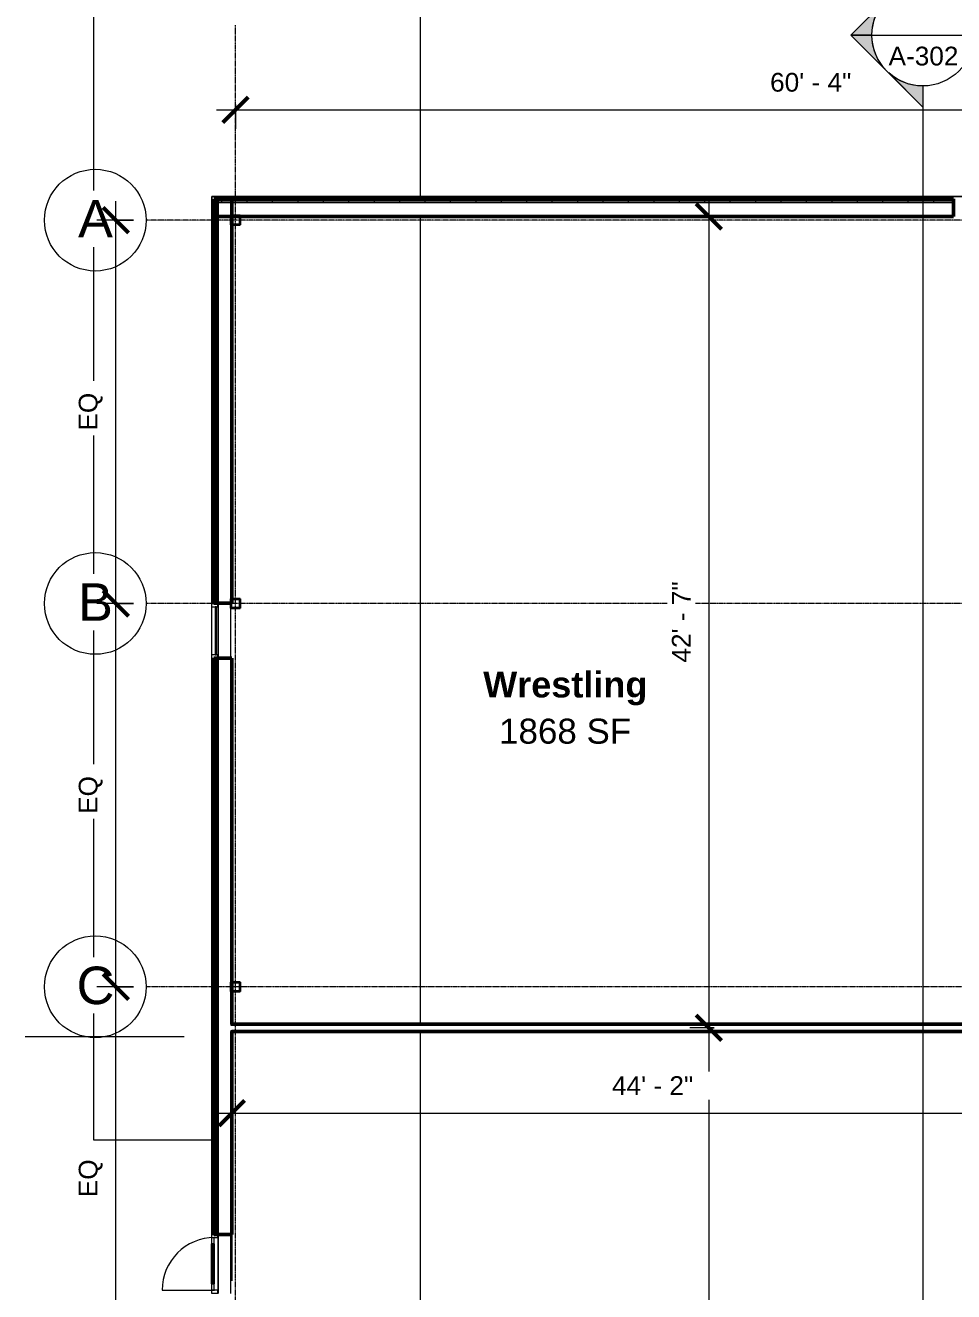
# Model space of a CAD drawing. Header units: inches. Extents: x 21806 to 26875, y -23174 to -20350.
# Drawn here: x 21940 to 22525, y -21577 to -20780 of the extents above; entities that cross this region are included whole.
import ezdxf

# ---------------------------------------------------------------- set-up
doc = ezdxf.new("R2010")
doc.units = ezdxf.units.IN
doc.header["$MEASUREMENT"] = 0
doc.linetypes.add('Grid Line 1_2_', pattern=[0.875, 0.5, -0.125, 0.125, -0.125])
for name, color, linetype, lineweight in [('A-ANNO-DIMS', 211, 'Continuous', 9), ('A-ANNO-DIMS-128', 211, 'Continuous', 9), ('A-DETL', 90, 'Continuous', 9), ('A-DOOR', 31, 'Continuous', 13), ('A-GLAZ-CURT', 52, 'Continuous', 9), ('A-GLAZ-CWMG', 51, 'Continuous', 9), ('A-WALL', 113, 'Continuous', 13), ('A-WALL-PATT', 111, 'Continuous', 50), ('C-BLDG-PADS', 91, 'Continuous', 9), ('C-TOPO', 7, 'Continuous', 9), ('Conc', 7, 'Continuous', 9), ('G-ANNO-SYMB', 111, 'Continuous', 9), ('I-WALL', 2, 'Continuous', 13), ('L-SITE-WALL', 31, 'Continuous', 13), ('M-AREA-IDEN', 171, 'Continuous', 9), ('S-BEAM', 12, 'Continuous', 9), ('S-COLS', 52, 'Continuous', 9), ('S-GRID', 1, 'Continuous', 9), ('S-GRID-IDEN', 1, 'Continuous', 9)]:
    doc.layers.add(name, color=color, linetype=linetype, lineweight=lineweight)
doc.styles.add('Arial', font='arial.ttf', dxfattribs={"height": 11.802395})
doc.styles.add('Arial_1', font='arial.ttf', dxfattribs={"height": 23.60479})
doc.styles.add('Arial_2', font='arial.ttf', dxfattribs={"height": 15.736527})
doc.styles.add('Arial_B_1', font='arialbd.ttf', dxfattribs={"height": 16.236099})
doc.dimstyles.new('Linear_-_3_32__Arial', dxfattribs={"dimscale": 12, "dimtxt": 12, "dimasz": 1.333333, "dimexe": 1, "dimexo": 0.666667, "dimgap": 0.666667, "dimtad": 1, "dimdec": 0, "dimzin": 1, "dimdsep": 46, "dimlunit": 4, "dimtxsty": 'Arial', "dimblk1": 'OBLIQUE', "dimblk2": 'OBLIQUE', "dimsah": 1, "dimcen": 0.09, "dimdle": 1, "dimazin": 0, "dimtfac": 1, "dimtdec": 4, "dimtix": 1, "dimtmove": 0, "dimatfit": 3, "dimfxl": 1, "dimtvp": 1, "dimtfill": 1, "dimfrac": 2, "dimtolj": 1, "dimtzin": 0, "dimarcsym": 2})
doc.dimstyles.new('Linear_-_3_32__Arial_2', dxfattribs={"dimscale": 12, "dimtxt": 12, "dimasz": 1.333333, "dimexe": 1, "dimexo": 0.666667, "dimgap": 0.666667, "dimtad": 1, "dimdec": 0, "dimzin": 1, "dimdsep": 46, "dimlunit": 4, "dimtxsty": 'Arial', "dimblk1": 'OBLIQUE', "dimblk2": 'OBLIQUE', "dimsah": 1, "dimcen": 0.09, "dimdle": 1, "dimazin": 0, "dimtfac": 1, "dimtdec": 4, "dimtix": 1, "dimtmove": 0, "dimatfit": 3, "dimfxl": 1, "dimtvp": 1, "dimtfill": 1, "dimfrac": 2, "dimtolj": 1, "dimtzin": 0, "dimarcsym": 2})
doc.dimstyles.new('Linear_-_3_32__Arial_3', dxfattribs={"dimscale": 12, "dimtxt": 12, "dimasz": 1.333333, "dimexe": 1, "dimexo": 0.666667, "dimgap": 0.666667, "dimtad": 1, "dimdec": 0, "dimzin": 1, "dimdsep": 46, "dimlunit": 4, "dimtxsty": 'Arial', "dimblk1": 'OBLIQUE', "dimblk2": 'OBLIQUE', "dimsah": 1, "dimcen": 0.09, "dimdle": 1, "dimazin": 0, "dimtfac": 1, "dimtdec": 4, "dimtix": 1, "dimtmove": 0, "dimatfit": 3, "dimfxl": 1, "dimtvp": 1, "dimtfill": 1, "dimfrac": 2, "dimtolj": 1, "dimtzin": 0, "dimarcsym": 2})
pattern_1 = [(45, (0, 0), (-12.671354, 12.671354), []), (45, (0, 19.2), (-12.671354, 12.671354), [])]
pattern_2 = [(0, (0, 0), (40.96, 10.24), [1.69, -29.03, 1.69, -29.03, -163.84]), (0, (0, 0), (40.96, 10.24), [-61.44, 1.69, -59.75, 1.69, -29.03, -71.68]), (0, (0, 0), (40.96, 10.24), [-153.6, 1.69, -18.79, 1.69, -49.51]), (120, (15.36, 5.12), (-29.3481, 30.3524005), [1.69, -29.03, 1.69, -29.03, -163.84]), (120, (15.36, 5.12), (-29.3481, 30.3524005), [-61.44, 1.69, -59.75, 1.69, -29.03, -71.68]), (120, (15.36, 5.12), (-29.3481, 30.3524005), [-153.6, 1.69, -18.79, 1.69, -49.51]), (240, (20.48, 25.6), (-11.6119, -40.5924005), [1.69, -29.03, 1.69, -29.03, -163.84]), (240, (20.48, 25.6), (-11.6119, -40.5924005), [-61.44, 1.69, -59.75, 1.69, -29.03, -71.68]), (240, (20.48, 25.6), (-11.6119, -40.5924005), [-153.6, 1.69, -18.79, 1.69, -49.51])]
pattern_3 = [(0, (0, 0), (0, 16), []), (90, (0, 0), (-16, 1e-15), [])]

# ---------------------------------------------------------------- blocks, each defined once
blk = doc.blocks.new('Girt_C - 8_D-948188-First Floor Plan')
at = {"layer": 'S-BEAM'}
for p, q in [((22061.64, -21143.68), (22061.64, -21178.18)), ((22069.64, -21178.18), (22069.64, -21146.34)), ((22061.64, -21540.93), (22061.64, -21578.18)), ((22069.64, -21578.18), (22069.64, -21540.93))]:
    blk.add_line(p, q, dxfattribs=at)
blk = doc.blocks.new('System Panel - Glazed-827491-First Floor Plan')
at = {"layer": 'A-GLAZ-CURT', "lineweight": 13}
for p, q in [((15.125, -0.25), (-15.125, -0.25)), ((-15.125, -0.25), (-15.125, -1.25)), ((-15.125, -1.25), (15.125, -1.25)), ((15.125, -1.25), (15.125, -0.25))]:
    blk.add_line(p, q, dxfattribs=at)
at = {"layer": 'A-GLAZ-CURT'}
for p, q in [((-15.125, -1.25), (-15.125, -0.25)), ((15.125, -0.25), (-15.125, -0.25)), ((-15.125, -1.25), (15.125, -1.25)), ((15.125, -0.25), (15.125, -1.25))]:
    blk.add_line(p, q, dxfattribs=at)
blk = doc.blocks.new('Rectangular Mullion - Rectangular Mullion 1-789722-First Floor Plan')
at = {"layer": 'A-GLAZ-CWMG'}
for p, q in [((22057.52, -22303.93), (22057.52, -22334.18)), ((22061.52, -22303.93), (22061.52, -22334.18))]:
    blk.add_line(p, q, dxfattribs=at)
blk = doc.blocks.new('Rectangular Mullion - Rectangular Mullion 1-827436-First Floor Plan')
at = {"layer": 'A-GLAZ-CWMG', "lineweight": 20}
for p, q in [((-2, 2), (0, 2)), ((-2, -2), (-2, 2)), ((0, 2), (0, -2)), ((0, -2), (-2, -2))]:
    blk.add_line(p, q, dxfattribs=at)
blk = doc.blocks.new('Rectangular Mullion - Rectangular Mullion 1-827439-First Floor Plan')
at = {"layer": 'A-GLAZ-CWMG', "lineweight": 20}
for p, q in [((0, 2), (-2, 2)), ((-2, 2), (-2, -2)), ((0, -2), (0, 2)), ((-2, -2), (0, -2))]:
    blk.add_line(p, q, dxfattribs=at)
blk = doc.blocks.new('Door_Single_Storefront - one-827493-First Floor Plan')
at = {"layer": 'A-DOOR'}
for p, q in [((-16.53125, 33.0625), (-16.53125, 0)), ((-12.53125, 2), (-16.53125, 2)), ((-16.53125, 0.25), (-12.53125, 0.25)), ((-12.53125, 0.25), (-12.53125, 2)), ((-12.53125, 2), (12.53125, 2)), ((12.53125, 1.5), (-12.53125, 1.5)), ((-12.53125, 1.5), (-12.53125, 0.75)), ((-12.53125, 0.75), (12.53125, 0.75)), ((12.53125, 0.25), (-12.53125, 0.25)), ((16.46875, 2), (12.53125, 2)), ((12.53125, 2), (12.53125, 0.25)), ((12.53125, 0.75), (12.53125, 1.5)), ((12.53125, 0.25), (16.46875, 0.25))]:
    blk.add_line(p, q, dxfattribs=at)
blk.add_arc((-16.53125, 0), 33.0625, 360, 90, dxfattribs=at)
blk = doc.blocks.new('Rectangular Mullion - Rectangular Mullion 1-791352-First Floor Plan')
at = {"layer": 'A-GLAZ-CWMG'}
for p, q in [((22057.52, -21540.87), (22059.02, -21540.87)), ((22057.52, -21540.87), (22057.52, -21540.93)), ((22061.52, -21542.93), (22061.52, -21575.93))]:
    blk.add_line(p, q, dxfattribs=at)
blk = doc.blocks.new('Rectangular Mullion - Rectangular Mullion 1-827494-First Floor Plan')
at = {"layer": 'A-GLAZ-CWMG', "lineweight": 20}
for p, q in [((-2, 2), (0, 2)), ((-2, -2), (-2, 2)), ((0, 2), (0, -2)), ((0, -2), (-2, -2))]:
    blk.add_line(p, q, dxfattribs=at)
blk = doc.blocks.new('Grid - Grid Head - Circle-14747-First Floor Plan')
at = {"layer": 'S-GRID-IDEN'}
blk.add_circle((0, 0), 0.25, dxfattribs=at)
blk = doc.blocks.new('DIMBLOCK1-First Floor Plan')
at = {"layer": 'A-ANNO-DIMS-128', "lineweight": 50}
for p, q in [((22072.64, -20833.16), (22080.64, -20825.16)), ((22796.39, -20833.16), (22804.39, -20825.16)), ((22072.64, -20833.16), (22064.64, -20841.16)), ((22796.39, -20833.16), (22788.39, -20841.16))]:
    blk.add_line(p, q, dxfattribs=at)
at = {"layer": 'A-ANNO-DIMS-128'}
for p, q in [((22060.64, -20833.16), (22796.39, -20833.16)), ((22072.64, -20829.84), (22072.64, -20845.16)), ((22072.64, -20833.16), (22072.64, -20829.84)), ((22796.39, -20829.84), (22796.39, -20845.16)), ((22796.39, -20833.16), (22796.39, -20829.84))]:
    blk.add_line(p, q, dxfattribs=at)
at = {"layer": 'A-ANNO-DIMS-128', "color": 0, "insert": (22409.04, -20809.85), "char_height": 11.802, "width": 61.1446, "attachment_point": 1, "line_spacing_factor": 0.938532, "style": 'Arial', "bg_fill": 3, "box_fill_scale": 1.25, "bg_fill_color": 0, "bg_fill_transparency": 0}
blk.add_mtext('60\' - 4"', dxfattribs=at)
blk = doc.blocks.new('_Oblique')
at = {"color": 0, "linetype": 'ByBlock', "lineweight": -2}
blk.add_line((-0.5, -0.5), (0.5, 0.5), dxfattribs=at)
blk = doc.blocks.new('Section - Section Head - Filled-1526-First Floor Plan')
at = {"layer": 'G-ANNO-SYMB'}
h = blk.add_hatch(color=256, dxfattribs=at)
edge = h.paths.add_edge_path(flags=0)
edge.add_line((-0.4268, 0.1768), (-0.25, 0.3536))
edge.add_line((-0.25, 0.3536), (-0.25, 0.25))
edge.add_arc((-0.25, 0), 0.25, 90, 135)
h = blk.add_hatch(color=256, dxfattribs=at)
edge = h.paths.add_edge_path(flags=0)
edge.add_arc((-0.25, 0), 0.25, 45, 90)
edge.add_line((-0.25, 0.25), (-0.25, 0.3536))
edge.add_line((-0.25, 0.3536), (-0.0732, 0.1768))
h = blk.add_hatch(color=256, dxfattribs=at)
edge = h.paths.add_edge_path(flags=0)
edge.add_arc((-0.25, 0), 0.2503, 137.9216, 180)
edge.add_line((-0.5003, 0), (-0.6036, 0))
edge.add_line((-0.6036, 0), (-0.4358, 0.1678))
h = blk.add_hatch(color=256, dxfattribs=at)
edge = h.paths.add_edge_path(flags=0)
edge.add_line((-0.0642, 0.1678), (0.1036, 0))
edge.add_line((0.1036, 0), (0.0003, 0))
edge.add_arc((-0.25, 0), 0.2503, 0, 42.0784)
for p, q in [((-0.25, 0.3536), (-0.6036, 0)), ((-0.25, 0.3536), (-0.4268, 0.1768)), ((-0.25, 0.3536), (0.1036, 0)), ((-0.25, 0.25), (-0.25, 0.3536)), ((-0.0732, 0.1768), (-0.25, 0.3536)), ((-0.25, 0.3536), (-0.25, 0.25)), ((-0.4358, 0.1678), (-0.6036, 0)), ((0.1036, 0), (-0.0642, 0.1678)), ((-0.6036, 0), (-0.5003, 0)), ((0.0003, 0), (0.1036, 0)), ((-0.5, 0), (-0.6036, 0)), ((0, 0), (0.1036, 0))]:
    blk.add_line(p, q, dxfattribs=at)
for radius, start, end in [(0.25, 360, 180), (0.25, 90, 135), (0.25, 45, 90), (0.2503, 137.9216, 180), (0.2503, 0, 42.0784), (0.25, 180, 360)]:
    blk.add_arc((-0.25, 0), radius, start, end, dxfattribs=at)
blk = doc.blocks.new('DIMBLOCK20-First Floor Plan')
at = {"layer": 'A-ANNO-DIMS-128'}
for p, q in [((22370.56, -20888.18), (22370.56, -21410.87)), ((22373.87, -20900.18), (22358.56, -20900.18)), ((22370.56, -20900.18), (22373.87, -20900.18)), ((22373.87, -21410.87), (22358.56, -21410.87)), ((22370.56, -21410.87), (22373.87, -21410.87))]:
    blk.add_line(p, q, dxfattribs=at)
at = {"layer": 'A-ANNO-DIMS-128', "lineweight": 50}
for p, q in [((22370.56, -20900.18), (22362.56, -20892.18)), ((22370.56, -20900.18), (22378.56, -20908.18)), ((22370.56, -21410.87), (22362.56, -21402.87)), ((22370.56, -21410.87), (22378.56, -21418.87))]:
    blk.add_line(p, q, dxfattribs=at)
at = {"layer": 'A-ANNO-DIMS-128', "color": 0, "insert": (22347.25, -21181), "char_height": 11.802, "width": 61.1446, "attachment_point": 1, "rotation": 90, "line_spacing_factor": 0.938532, "style": 'Arial', "bg_fill": 3, "box_fill_scale": 1.25, "bg_fill_color": 0, "bg_fill_transparency": 0}
blk.add_mtext('42\' - 7"', dxfattribs=at)
blk = doc.blocks.new('DIMBLOCK21-First Floor Plan')
at = {"layer": 'A-ANNO-DIMS-128', "lineweight": 50}
for p, q in [((22370.56, -21410.87), (22362.56, -21402.87)), ((22370.56, -21410.87), (22378.56, -21418.87)), ((22370.56, -22786.68), (22362.56, -22778.68)), ((22370.56, -22786.68), (22378.56, -22794.68))]:
    blk.add_line(p, q, dxfattribs=at)
at = {"layer": 'A-ANNO-DIMS-128'}
for p, q in [((22373.87, -21410.87), (22358.56, -21410.87)), ((22370.56, -21410.87), (22370.56, -22798.68)), ((22370.56, -21410.87), (22373.87, -21410.87)), ((22450.77, -22786.68), (22358.56, -22786.68)), ((22370.56, -22786.68), (22450.77, -22786.68))]:
    blk.add_line(p, q, dxfattribs=at)
at = {"layer": 'A-ANNO-DIMS-128', "color": 0, "insert": (22347.25, -22128.77), "char_height": 11.802, "width": 72, "attachment_point": 1, "rotation": 90, "line_spacing_factor": 0.938532, "style": 'Arial', "bg_fill": 3, "box_fill_scale": 1.25, "bg_fill_color": 0, "bg_fill_transparency": 0}
blk.add_mtext('114\' - 8"', dxfattribs=at)
blk = doc.blocks.new('DIMBLOCK22-First Floor Plan')
at = {"layer": 'A-ANNO-DIMS-128'}
for p, q in [((22599.77, -21418.87), (22599.77, -21476.65)), ((22599.77, -21464.65), (22599.77, -21418.87)), ((22070.27, -21570.18), (22070.27, -21452.65)), ((22058.27, -21464.65), (22599.77, -21464.65)), ((22070.27, -21464.65), (22070.27, -21570.18))]:
    blk.add_line(p, q, dxfattribs=at)
at = {"layer": 'A-ANNO-DIMS-128', "lineweight": 50}
for p, q in [((22070.27, -21464.65), (22078.27, -21456.65)), ((22599.77, -21464.65), (22607.77, -21456.65)), ((22070.27, -21464.65), (22062.27, -21472.65)), ((22599.77, -21464.65), (22591.77, -21472.65))]:
    blk.add_line(p, q, dxfattribs=at)
at = {"layer": 'A-ANNO-DIMS-128', "color": 0, "insert": (22309.54, -21441.34), "char_height": 11.802, "width": 61.1446, "attachment_point": 1, "line_spacing_factor": 0.938532, "style": 'Arial', "bg_fill": 3, "box_fill_scale": 1.25, "bg_fill_color": 0, "bg_fill_transparency": 0}
blk.add_mtext('44\' - 2"', dxfattribs=at)
blk = doc.blocks.new('DIMBLOCK24-First Floor Plan')
at = {"layer": 'A-ANNO-DIMS-128'}
for p, q in [((22555.51, -20888.18), (22555.51, -21119.05)), ((22532.54, -20900.18), (22567.51, -20900.18)), ((22555.51, -20900.18), (22532.54, -20900.18)), ((22591.77, -21119.05), (22543.51, -21119.05)), ((22555.51, -21119.05), (22591.77, -21119.05))]:
    blk.add_line(p, q, dxfattribs=at)
at = {"layer": 'A-ANNO-DIMS-128', "lineweight": 50}
for p, q in [((22555.51, -20900.18), (22547.51, -20892.18)), ((22555.51, -20900.18), (22563.51, -20908.18)), ((22555.51, -21119.05), (22547.51, -21111.05)), ((22555.51, -21119.05), (22563.51, -21127.05))]:
    blk.add_line(p, q, dxfattribs=at)
at = {"layer": 'A-ANNO-DIMS-128', "color": 0, "insert": (22532.2, -21035.09), "char_height": 11.802, "width": 61.1446, "attachment_point": 1, "rotation": 90, "line_spacing_factor": 0.938532, "style": 'Arial', "bg_fill": 3, "box_fill_scale": 1.25, "bg_fill_color": 0, "bg_fill_transparency": 0}
blk.add_mtext('18\' - 3"', dxfattribs=at)
blk = doc.blocks.new('DIMBLOCK34-First Floor Plan')
at = {"layer": 'A-ANNO-DIMS-128', "lineweight": 50}
for p, q in [((21997.3, -21385.05), (21989.3, -21377.05)), ((21997.3, -21385.05), (22005.3, -21393.05)), ((21997.3, -21626.3), (21989.3, -21618.3)), ((21997.3, -21626.3), (22005.3, -21634.3))]:
    blk.add_line(p, q, dxfattribs=at)
at = {"layer": 'A-ANNO-DIMS-128'}
for p, q in [((22008.39, -21385.05), (21985.3, -21385.05)), ((21997.3, -21626.3), (21997.3, -21385.05)), ((21997.3, -21385.05), (22008.39, -21385.05)), ((22008.39, -21626.3), (21985.3, -21626.3)), ((21997.3, -21626.3), (22008.39, -21626.3))]:
    blk.add_line(p, q, dxfattribs=at)
at = {"layer": 'A-ANNO-DIMS-128', "color": 0, "insert": (21973.99, -21517.49), "char_height": 11.802, "width": 28.3569, "attachment_point": 1, "rotation": 90, "line_spacing_factor": 0.938532, "style": 'Arial', "bg_fill": 3, "box_fill_scale": 1.25, "bg_fill_color": 0, "bg_fill_transparency": 0}
blk.add_mtext('EQ', dxfattribs=at)
blk = doc.blocks.new('DIMBLOCK35-First Floor Plan')
at = {"layer": 'A-ANNO-DIMS-128', "lineweight": 50}
for p, q in [((21997.3, -21143.8), (21989.3, -21135.8)), ((21997.3, -21143.8), (22005.3, -21151.8)), ((21997.3, -21385.05), (21989.3, -21377.05)), ((21997.3, -21385.05), (22005.3, -21393.05))]:
    blk.add_line(p, q, dxfattribs=at)
at = {"layer": 'A-ANNO-DIMS-128'}
for p, q in [((22008.39, -21143.8), (21985.3, -21143.8)), ((21997.3, -21385.05), (21997.3, -21143.8)), ((21997.3, -21143.8), (22008.39, -21143.8)), ((22008.39, -21385.05), (21985.3, -21385.05)), ((21997.3, -21385.05), (22008.39, -21385.05))]:
    blk.add_line(p, q, dxfattribs=at)
at = {"layer": 'A-ANNO-DIMS-128', "color": 0, "insert": (21973.99, -21276.24), "char_height": 11.802, "width": 28.3569, "attachment_point": 1, "rotation": 90, "line_spacing_factor": 0.938532, "style": 'Arial', "bg_fill": 3, "box_fill_scale": 1.25, "bg_fill_color": 0, "bg_fill_transparency": 0}
blk.add_mtext('EQ', dxfattribs=at)
blk = doc.blocks.new('DIMBLOCK36-First Floor Plan')
at = {"layer": 'A-ANNO-DIMS-128', "lineweight": 50}
for p, q in [((21997.3, -20902.55), (21989.3, -20894.55)), ((21997.3, -20902.55), (22005.3, -20910.55)), ((21997.3, -21143.8), (21989.3, -21135.8)), ((21997.3, -21143.8), (22005.3, -21151.8))]:
    blk.add_line(p, q, dxfattribs=at)
at = {"layer": 'A-ANNO-DIMS-128'}
for p, q in [((21997.3, -21143.8), (21997.3, -20890.55)), ((22008.39, -20902.55), (21985.3, -20902.55)), ((21997.3, -20902.55), (22008.39, -20902.55)), ((22008.39, -21143.8), (21985.3, -21143.8)), ((21997.3, -21143.8), (22008.39, -21143.8))]:
    blk.add_line(p, q, dxfattribs=at)
at = {"layer": 'A-ANNO-DIMS-128', "color": 0, "insert": (21973.99, -21034.99), "char_height": 11.802, "width": 28.3569, "attachment_point": 1, "rotation": 90, "line_spacing_factor": 0.938532, "style": 'Arial', "bg_fill": 3, "box_fill_scale": 1.25, "bg_fill_color": 0, "bg_fill_transparency": 0}
blk.add_mtext('EQ', dxfattribs=at)

msp = doc.modelspace()

# ---------------------------------------------------------------- hatches: boundary and pattern name
at = {"layer": 'A-WALL-PATT', "lineweight": 9}
h = msp.add_hatch(dxfattribs=at)
h.set_pattern_fill('FP_12', color=256, style=0, pattern_type=2)
h.set_pattern_definition(pattern_3)
h.paths.add_polyline_path([(22060.14, -21143.68), (22060.89, -21143.68), (22060.89, -20889.43), (22060.14, -20889.43), (22060.14, -21097.27)], flags=0)
h = msp.add_hatch(dxfattribs=at)
h.set_pattern_fill('FP_10', color=256, style=0, pattern_type=2)
h.set_pattern_definition(pattern_2)
h.paths.add_polyline_path([(22069.64, -21143.68), (22070.27, -21143.68), (22070.27, -20889.43), (22069.64, -20889.43), (22069.64, -21097.27)], flags=0)
h = msp.add_hatch(dxfattribs=at)
h.set_pattern_fill('FP_12', color=256, style=0, pattern_type=2)
h.set_pattern_definition(pattern_3)
h.paths.add_polyline_path([(22060.14, -20891.55), (22524.54, -20891.55), (22524.54, -20890.55), (22060.14, -20890.55)], flags=0)
h = msp.add_hatch(dxfattribs=at)
h.set_pattern_fill('FP_12', color=256, style=0, pattern_type=2)
h.set_pattern_definition(pattern_3)
h.paths.add_polyline_path([(22060.14, -21540.93), (22060.89, -21540.93), (22060.89, -21178.18), (22060.14, -21178.18), (22060.14, -21484.61)], flags=0)
h = msp.add_hatch(dxfattribs=at)
h.set_pattern_fill('FP_10', color=256, style=0, pattern_type=2)
h.set_pattern_definition(pattern_2)
h.paths.add_polyline_path([(22069.64, -21540.93), (22070.27, -21540.93), (22070.27, -21413.24), (22069.64, -21413.24), (22069.64, -21484.61)], flags=0)
h.paths.add_polyline_path([(22069.64, -21408.49), (22070.27, -21408.49), (22070.27, -21178.18), (22069.64, -21178.18), (22069.64, -21407.14)], flags=0)
h = msp.add_hatch(dxfattribs=at)
h.set_pattern_fill('FP_10', color=256, style=0, pattern_type=2)
h.set_pattern_definition(pattern_2)
h.paths.add_polyline_path([(22598.02, -21409.12), (22598.02, -21408.49), (22069.64, -21408.49), (22069.64, -21409.12), (22493.31, -21409.12)], flags=0)
h.paths.add_polyline_path([(22769.77, -21409.12), (22783.52, -21409.12), (22783.52, -21408.49), (22601.52, -21408.49), (22601.52, -21409.12)], flags=0)
h = msp.add_hatch(dxfattribs=at)
h.set_pattern_fill('FP_10', color=256, style=0, pattern_type=2)
h.set_pattern_definition(pattern_2)
h.paths.add_polyline_path([(22783.52, -21413.24), (22783.52, -21412.62), (22069.64, -21412.62), (22069.64, -21413.24), (22782.52, -21413.24)], flags=0)
at = {"layer": 'S-COLS'}
h = msp.add_hatch(dxfattribs=at)
h.set_pattern_fill('FP_1', color=256, style=0, pattern_type=2)
h.set_pattern_definition(pattern_1)
h.paths.add_polyline_path([(22070.11, -21146.8), (22075.17, -21146.8), (22075.5, -21146.67), (22075.64, -21146.34), (22075.64, -21141.27), (22075.5, -21140.94), (22075.17, -21140.8), (22070.11, -21140.8), (22069.78, -21140.94), (22069.64, -21141.27), (22069.64, -21146.34), (22069.78, -21146.67)], flags=0)
h.paths.add_polyline_path([(22070.11, -21146.57), (22069.94, -21146.5), (22069.87, -21146.34), (22069.87, -21141.27), (22069.94, -21141.1), (22070.11, -21141.04), (22075.17, -21141.04), (22075.34, -21141.1), (22075.41, -21141.27), (22075.41, -21146.34), (22075.34, -21146.5), (22075.17, -21146.57)], flags=0)
h = msp.add_hatch(dxfattribs=at)
h.set_pattern_fill('FP_1', color=256, style=0, pattern_type=2)
h.set_pattern_definition(pattern_1)
h.paths.add_polyline_path([(22075.17, -21388.05), (22075.5, -21387.92), (22075.64, -21387.59), (22075.64, -21382.52), (22075.5, -21382.19), (22075.17, -21382.05), (22070.11, -21382.05), (22069.78, -21382.19), (22069.64, -21382.52), (22069.64, -21387.59), (22069.78, -21387.92), (22070.11, -21388.05)], flags=0)
h.paths.add_polyline_path([(22075.17, -21387.82), (22070.11, -21387.82), (22069.94, -21387.75), (22069.87, -21387.59), (22069.87, -21382.52), (22069.94, -21382.35), (22070.11, -21382.29), (22075.17, -21382.29), (22075.34, -21382.35), (22075.41, -21382.52), (22075.41, -21387.59), (22075.34, -21387.75)], flags=0)

# ---------------------------------------------------------------- linework, layer by layer
at = {"layer": 'A-DETL'}
for p, q in [((22189.02, -20889.05), (22189.02, -20555)), ((22189.02, -21408.49), (22189.02, -20900.18)), ((22189.02, -22787.3), (22189.02, -21413.24)), ((21940.38, -21416.32), (22040.24, -21416.32))]:
    msp.add_line(p, q, dxfattribs=at)
at = {"layer": 'A-WALL'}
for p, q in [((22059.27, -20889.43), (22059.27, -21143.68)), ((22060.14, -20889.43), (22060.14, -21143.68)), ((22060.89, -20889.43), (22060.89, -21143.68)), ((22061.64, -20889.43), (22061.64, -21143.68)), ((22069.64, -20889.43), (22069.64, -21143.68)), ((22524.54, -20890.55), (22060.14, -20890.55)), ((22524.54, -20891.55), (22060.14, -20891.55)), ((22524.54, -20899.55), (22060.14, -20899.55)), ((22059.27, -21178.18), (22059.27, -21540.93)), ((22060.14, -21178.18), (22060.14, -21540.93)), ((22060.89, -21178.18), (22060.89, -21540.93)), ((22061.64, -21178.18), (22061.64, -21540.93)), ((22069.64, -21178.18), (22069.64, -21409.12)), ((22069.64, -21408.49), (22070.27, -21408.49)), ((22069.64, -21409.12), (22598.02, -21409.12)), ((22069.64, -21412.62), (22783.52, -21412.62)), ((22069.64, -21412.62), (22069.64, -21540.93)), ((22069.64, -21413.24), (22070.27, -21413.24))]:
    msp.add_line(p, q, dxfattribs=at)
at = {"layer": 'C-BLDG-PADS'}
for p, q in [((22811.39, -20887.55), (22057.64, -20887.55)), ((22057.64, -20887.55), (22057.64, -21143.93)), ((22057.64, -21178.18), (22057.64, -21540.87))]:
    msp.add_line(p, q, dxfattribs=at)
at = {"layer": 'C-TOPO'}
for p, q in [((22057.64, -21143.93), (22057.64, -20887.55)), ((22057.64, -20887.55), (22811.39, -20887.55)), ((22057.64, -21540.87), (22057.64, -21178.18))]:
    msp.add_line(p, q, dxfattribs=at)
at = {"layer": 'Conc'}
for p, q in [((21983.24, -20555), (21983.24, -21481.43)), ((21983.24, -21481.43), (22059.02, -21481.43))]:
    msp.add_line(p, q, dxfattribs=at)
at = {"layer": 'G-ANNO-SYMB'}
msp.add_line((22473.17, -20786.08), (22537.17, -20786.08), dxfattribs=at)
at = {"layer": 'I-WALL', "lineweight": 50}
for p, q in [((22597.4, -21408.49), (22070.27, -21408.49)), ((22070.27, -21413.24), (22781.02, -21413.24))]:
    msp.add_line(p, q, dxfattribs=at)
at = {"layer": 'L-SITE-WALL', "lineweight": 50}
for p, q in [((22070.27, -20889.43), (22059.02, -20889.43)), ((22059.02, -20889.43), (22059.02, -21143.68)), ((22524.54, -20889.05), (22060.14, -20889.05)), ((22060.14, -20889.05), (22060.14, -20900.18)), ((22070.27, -21143.68), (22070.27, -20889.43)), ((22524.54, -20900.18), (22524.54, -20889.05)), ((22060.14, -20900.18), (22524.54, -20900.18)), ((22059.02, -21143.68), (22070.27, -21143.68)), ((22070.27, -21178.18), (22059.02, -21178.18)), ((22059.02, -21178.18), (22059.02, -21540.93)), ((22070.27, -21408.49), (22070.27, -21178.18)), ((22070.27, -21540.93), (22070.27, -21413.24)), ((22059.02, -21540.93), (22070.27, -21540.93))]:
    msp.add_line(p, q, dxfattribs=at)
at = {"layer": 'S-COLS', "lineweight": 30}
for p, q in [((22069.64, -20900.02), (22069.64, -20905.09)), ((22069.87, -20905.09), (22069.87, -20900.02)), ((22075.17, -20899.55), (22070.11, -20899.55)), ((22070.11, -20899.79), (22075.17, -20899.79)), ((22075.17, -20905.32), (22070.11, -20905.32)), ((22075.41, -20900.02), (22075.41, -20905.09)), ((22075.64, -20905.09), (22075.64, -20900.02)), ((22070.11, -20905.55), (22075.17, -20905.55)), ((22069.64, -21141.27), (22069.64, -21146.34)), ((22069.87, -21146.34), (22069.87, -21141.27)), ((22075.17, -21140.8), (22070.11, -21140.8)), ((22070.11, -21141.04), (22075.17, -21141.04)), ((22075.41, -21141.27), (22075.41, -21146.34)), ((22075.64, -21146.34), (22075.64, -21141.27)), ((22075.17, -21146.57), (22070.11, -21146.57)), ((22070.11, -21146.8), (22075.17, -21146.8)), ((22069.64, -21382.52), (22069.64, -21387.59)), ((22069.87, -21387.59), (22069.87, -21382.52)), ((22075.17, -21382.05), (22070.11, -21382.05)), ((22070.11, -21382.29), (22075.17, -21382.29)), ((22075.41, -21382.52), (22075.41, -21387.59)), ((22075.64, -21387.59), (22075.64, -21382.52)), ((22075.17, -21387.82), (22070.11, -21387.82)), ((22070.11, -21388.05), (22075.17, -21388.05))]:
    msp.add_line(p, q, dxfattribs=at)
for centre, radius, start, end in [((22070.11, -20900.02), 0.466, 90, 180), ((22070.11, -20905.09), 0.466, 180, 270), ((22070.11, -20900.02), 0.233, 90, 180), ((22070.11, -20905.09), 0.233, 180, 270), ((22075.17, -20900.02), 0.466, 0, 90), ((22075.17, -20900.02), 0.233, 0, 90), ((22075.17, -20905.09), 0.466, 270, 0), ((22075.17, -20905.09), 0.233, 270, 0), ((22070.11, -21141.27), 0.466, 90, 180), ((22070.11, -21141.27), 0.233, 90, 180), ((22075.17, -21141.27), 0.466, 0, 90), ((22075.17, -21141.27), 0.233, 0, 90), ((22070.11, -21146.34), 0.466, 180, 270), ((22070.11, -21146.34), 0.233, 180, 270), ((22075.17, -21146.34), 0.466, 270, 0), ((22075.17, -21146.34), 0.233, 270, 0), ((22070.11, -21382.52), 0.466, 90, 180), ((22070.11, -21382.52), 0.233, 90, 180), ((22075.17, -21382.52), 0.466, 0, 90), ((22075.17, -21382.52), 0.233, 0, 90), ((22070.11, -21387.59), 0.466, 180, 270), ((22070.11, -21387.59), 0.233, 180, 270), ((22075.17, -21387.59), 0.466, 270, 0), ((22075.17, -21387.59), 0.233, 270, 0)]:
    msp.add_arc(centre, radius, start, end, dxfattribs=at)
at = {"layer": 'S-GRID', "linetype": 'Grid Line 1_2_'}
for p, q in [((26875.46, -20902.55), (22016.39, -20902.55)), ((26875.46, -21143.8), (22016.39, -21143.8)), ((26492.82, -21385.05), (22016.39, -21385.05))]:
    msp.add_line(p, q, dxfattribs=at)

# ---------------------------------------------------------------- block references
at = {"layer": 'A-DOOR', "rotation": 89.99999999996216}
msp.add_blockref('Door_Single_Storefront - one-827493-First Floor Plan', (22059.52, -21559.4), dxfattribs=at)
at = {"layer": 'A-GLAZ-CURT', "rotation": 89.99999999996432}
msp.add_blockref('System Panel - Glazed-827491-First Floor Plan', (22059.52, -21161.05), dxfattribs=at)
at = {"layer": 'A-GLAZ-CWMG', "extrusion": (0, 0, -1)}
for name, p, rotation in [('Rectangular Mullion - Rectangular Mullion 1-827436-First Floor Plan', (-22059.52, -21143.93), 90.00000000003568), ('Rectangular Mullion - Rectangular Mullion 1-827494-First Floor Plan', (-22059.52, -21540.93), 90.00000000003787)]:
    msp.add_blockref(name, p, dxfattribs=dict(at, rotation=rotation))
at = {"layer": 'A-GLAZ-CWMG'}
for name, p in [('Rectangular Mullion - Rectangular Mullion 1-789722-First Floor Plan', (0, 1158)), ('Rectangular Mullion - Rectangular Mullion 1-791352-First Floor Plan', (0, 0))]:
    msp.add_blockref(name, p, dxfattribs=at)
for p, rotation in [((22059.52, -21178.18), 269.9999999999644), ((22059.52, -21577.93), 269.9999999999621)]:
    msp.add_blockref('Rectangular Mullion - Rectangular Mullion 1-827439-First Floor Plan', p, dxfattribs=dict(at, rotation=rotation))
at = {"layer": 'S-BEAM'}
msp.add_blockref('Girt_C - 8_D-948188-First Floor Plan', (0, 0), dxfattribs=at)
at = {"layer": 'S-GRID-IDEN', "xscale": 127.9999999999999, "yscale": 127.9999999999999, "zscale": 127.9999999999999, "rotation": 89.9999999999998}
for p in [(21984.39, -20902.55), (21984.39, -21143.8), (21984.39, -21385.05)]:
    msp.add_blockref('Grid - Grid Head - Circle-14747-First Floor Plan', p, dxfattribs=at)

# ---------------------------------------------------------------- texts
at = {"layer": 'M-AREA-IDEN', "attachment_point": 2, "line_spacing_factor": 0.938532}
for s, insert, char_height, width, style in [('Wrestling', (22280.17, -21186.71), 16.236, 119.808, 'Arial_B_1'), ('1868 SF', (22280.06, -21216.29), 15.737, 99.072, 'Arial_2')]:
    msp.add_mtext(s, dxfattribs=dict(at, insert=insert, char_height=char_height, width=width, style=style))

# ---------------------------------------------------------------- next in the draw order: texts
at = {"layer": 'S-GRID-IDEN', "char_height": 23.6, "attachment_point": 2, "line_spacing_factor": 0.938532, "style": 'Arial_1', "bg_fill": 3, "box_fill_scale": 1.25, "bg_fill_color": 0, "bg_fill_transparency": 0}
for s, insert, width in [('A', (21984.52, -20889.85), 26.208), ('B', (21984.52, -21131.1), 26.208), ('C', (21984.52, -21372.35), 28.224)]:
    msp.add_mtext(s, dxfattribs=dict(at, insert=insert, width=width))

# ---------------------------------------------------------------- next in the draw order: dimensions: what is measured, and where the dimension line sits
at = {"layer": 'A-ANNO-DIMS'}
dim = msp.add_linear_dim(base=(22796.39, -20833.16), p1=(22072.64, -20821.84), p2=(22796.39, -20821.84), dimstyle='Linear_-_3_32__Arial', override={"dimpost": '<>', "dimfxl": 723.75}, dxfattribs=at)
dim.commit()
dim.dimension.update_dxf_attribs({"geometry": 'DIMBLOCK1-First Floor Plan', "text_midpoint": (22434.52, -20819.13)})
for base, p1, p2, override, picture, middle in [((22370.56, -21410.87), (22381.87, -20900.18), (22381.87, -21410.87), {"dimpost": '<>', "dimfxl": 510.6875}, 'DIMBLOCK20-First Floor Plan', (22356.63, -21155.52)), ((22555.51, -21119.05), (22524.54, -20900.18), (22599.77, -21119.05), {"dimpost": '<>', "dimfxl": 231.445407}, 'DIMBLOCK24-First Floor Plan', (22541.48, -21009.62))]:
    dim = msp.add_linear_dim(base=base, p1=p1, p2=p2, angle=90, dimstyle='Linear_-_3_32__Arial_3', override=override, dxfattribs=at)
    dim.commit()
    dim.dimension.update_dxf_attribs({"geometry": picture, "text_midpoint": middle})

# ---------------------------------------------------------------- next in the draw order: linework, layer by layer
at = {"layer": 'G-ANNO-SYMB'}
msp.add_line((22505.17, -20818.08), (22505.17, -23161.87), dxfattribs=at)
at = {"layer": 'S-GRID', "linetype": 'Grid Line 1_2_'}
msp.add_line((22072.64, -23162.87), (22072.64, -20779.92), dxfattribs=at)

# ---------------------------------------------------------------- next in the draw order: block references
at = {"layer": 'G-ANNO-SYMB', "extrusion": (0, 0, -1), "xscale": 127.9999999999999, "yscale": 127.9999999999999, "zscale": 127.9999999999999, "rotation": 270.0000000000003}
msp.add_blockref('Section - Section Head - Filled-1526-First Floor Plan', (-22505.17, -20818.08), dxfattribs=at)

# ---------------------------------------------------------------- next in the draw order: texts
at = {"layer": 'G-ANNO-SYMB', "insert": (22505.58, -20793.37), "char_height": 11.802, "width": 52.416, "attachment_point": 2, "line_spacing_factor": 0.938532, "style": 'Arial'}
msp.add_mtext('A-302', dxfattribs=at)

# ---------------------------------------------------------------- next in the draw order: dimensions: what is measured, and where the dimension line sits
at = {"layer": 'A-ANNO-DIMS'}
dim = msp.add_linear_dim(base=(21997.3, -21385.05), p1=(22016.39, -21626.3), p2=(22016.39, -21385.05), angle=90, text='EQ', dimstyle='Linear_-_3_32__Arial', override={"dimpost": '<>', "dimfxl": 241.25}, dxfattribs=at)
dim.commit()
dim.dimension.update_dxf_attribs({"geometry": 'DIMBLOCK34-First Floor Plan', "text_midpoint": (21982.83, -21505.68)})
dim = msp.add_linear_dim(base=(22370.56, -22786.68), p1=(22381.87, -21410.87), p2=(22458.77, -22786.68), angle=90, dimstyle='Linear_-_3_32__Arial_2', override={"dimpost": '<>', "dimfxl": 1377.959485}, dxfattribs=at)
dim.commit()
dim.dimension.update_dxf_attribs({"geometry": 'DIMBLOCK21-First Floor Plan', "text_midpoint": (22356.53, -22098.77)})

# ---------------------------------------------------------------- next in the draw order: dimensions: what is measured, and where the dimension line sits
dim = msp.add_linear_dim(base=(21997.3, -21143.8), p1=(22016.39, -21385.05), p2=(22016.39, -21143.8), angle=90, text='EQ', dimstyle='Linear_-_3_32__Arial', override={"dimpost": '<>', "dimfxl": 241.25}, dxfattribs=at)
dim.commit()
dim.dimension.update_dxf_attribs({"geometry": 'DIMBLOCK35-First Floor Plan', "text_midpoint": (21982.83, -21264.43)})
dim = msp.add_linear_dim(base=(22599.775, -21464.6517), p1=(22070.2652, -21578.1778), p2=(22599.775, -21410.8653), dimstyle='Linear_-_3_32__Arial_3', override={"dimpost": '<>', "dimfxl": 555.314384}, dxfattribs=at)
dim.commit()
dim.dimension.update_dxf_attribs({"geometry": 'DIMBLOCK22-First Floor Plan', "text_midpoint": (22335.0201, -21450.7263)})

# ---------------------------------------------------------------- next in the draw order: dimensions: what is measured, and where the dimension line sits
dim = msp.add_linear_dim(base=(21997.3, -20902.55), p1=(22016.39, -21143.8), p2=(22016.39, -20902.55), angle=90, text='EQ', dimstyle='Linear_-_3_32__Arial', override={"dimpost": '<>', "dimfxl": 241.25}, dxfattribs=at)
dim.commit()
dim.dimension.update_dxf_attribs({"geometry": 'DIMBLOCK36-First Floor Plan', "text_midpoint": (21982.83, -21023.18)})

doc.saveas('drawing.dxf')
